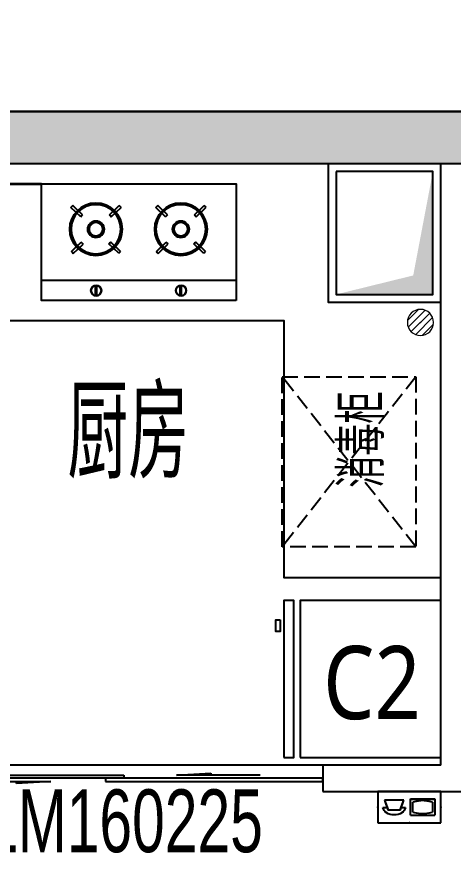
# Model space of a CAD drawing. Header units: millimetres. Extents: x -235126 to 312941, y -228449 to 114042.
# Drawn here: x -104715 to -103046, y -146156 to -142876 of the extents above; entities that cross this region are included whole.
import ezdxf
from ezdxf.enums import TextEntityAlignment as Align
from ezdxf.lldxf.tags import DXFTag

# ---------------------------------------------------------------- set-up
doc = ezdxf.new("R2010")
doc.units = ezdxf.units.MM
doc.header["$LTSCALE"] = 800
doc.linetypes.add('BY-3落地2$0$DASH', pattern=[0.35, 0.25, -0.1])
doc.linetypes.add('DASH', pattern=[0.35, 0.25, -0.1])
for name, color, linetype in [('_WALL', 6, 'Continuous'), ('c景森a-厨厕', 14, 'Continuous'), ('EQUIP-照明', 3, 'Continuous'), ('FF-KITCHEN-厨房', 1, 'Continuous'), ('FUR', 8, 'Continuous'), ('f景森a-房名', 61, 'Continuous'), ('k景森a-看线', 1, 'Continuous'), ('m景森a-门窗', 2, 'Continuous'), ('m景森a-门窗编号', 51, 'Continuous'), ('TEL_TEXT', 7, 'Continuous'), ('TEXT', 7, 'Continuous'), ('t景森a-砼', 6, 'Continuous'), ('WALL', 4, 'Continuous'), ('结构-墙柱', 7, 'Continuous')]:
    doc.layers.add(name, color=color, linetype=linetype)
doc.layers.add('A-FLOR-PIPE', color=140, linetype='Continuous', lineweight=9)
doc.styles.add('_TEL_DIM', font='SIMPLEX', dxfattribs={"width": 0.8, "height": 3.5, "bigfont": 'HZTXT'})
doc.styles.add('景森-黑体', font='')
doc.styles.add('景森尺寸字体', font='景森细字型.SHX', dxfattribs={"width": 0.7, "bigfont": '景森汉字.shx'})
doc.styles.add('景森细字体', font='景森细字型.SHX', dxfattribs={"width": 0.85, "bigfont": '景森汉字.shx'})
doc.styles.add('黑体', font='simhei.ttf', dxfattribs={"width": 0.8})
doc.styles.get('景森-黑体').set_extended_font_data('Microsoft YaHei')
tags = doc.linetypes.add('HIDDEN2', pattern=[0.1875, 0.125, -0.0625]).pattern_tags.tags
tags[6:7] = [DXFTag(74, 4), DXFTag(75, 0), DXFTag(340, '0'), DXFTag(46, 1.0), DXFTag(50, 0.0), DXFTag(44, 0.0), DXFTag(45, 0.0)]
tags[4:5] = [DXFTag(74, 4), DXFTag(75, 0), DXFTag(340, '0'), DXFTag(46, 1.0), DXFTag(50, 0.0), DXFTag(44, 0.0), DXFTag(45, 0.0)]

# ---------------------------------------------------------------- blocks, each defined once
blk = doc.blocks.new('景森门窗编号01')
at = {"layer": 'm景森a-门窗编号', "style": '景森尺寸字体', "width": 0.7}
blk.add_attdef('门窗编号', text='', height=2.4, dxfattribs=at).set_placement((0, 0), align=Align.MIDDLE)
blk = doc.blocks.new('$equip$00001887')
at = {"color": 0, "linetype": 'Continuous'}
for p, q in [((-0.75, 0.5), (0.75, 0.5)), ((-0.75, -0.5), (-0.75, 0.5)), ((0.75, 0.5), (0.75, -0.5)), ((0.027, 0.263), (0.027, -0.256)), ((0.027, 0.263), (0.61, 0.263)), ((0.222, 0.199), (0.273, 0.207)), ((0.273, 0.207), (0.319, 0.21)), ((0.319, 0.21), (0.364, 0.207)), ((0.364, 0.207), (0.415, 0.199)), ((0.61, -0.256), (0.61, 0.263)), ((-0.631, 0.015), (-0.533, 0.015)), ((-0.59, -0.215), (-0.51, 0.09)), ((-0.51, 0.09), (-0.51, 0.09)), ((-0.51, 0.09), (-0.215, 0.09)), ((-0.215, 0.09), (-0.135, -0.215)), ((-0.193, 0.015), (-0.095, 0.015)), ((0.081, 0.166), (0.16, 0.185)), ((0.081, 0.166), (0.081, -0.159)), ((0.16, 0.185), (0.222, 0.199)), ((0.415, 0.199), (0.477, 0.185)), ((0.477, 0.185), (0.556, 0.166)), ((0.556, -0.159), (0.556, 0.166)), ((0.16, -0.179), (0.081, -0.159)), ((0.222, -0.193), (0.16, -0.179)), ((0.273, -0.201), (0.222, -0.193)), ((0.319, -0.204), (0.273, -0.201)), ((0.364, -0.201), (0.319, -0.204)), ((0.415, -0.193), (0.364, -0.201)), ((0.477, -0.179), (0.415, -0.193)), ((0.556, -0.159), (0.477, -0.179)), ((-0.135, -0.215), (-0.59, -0.215)), ((0.027, -0.256), (0.61, -0.256)), ((0.75, -0.5), (-0.75, -0.5))]:
    blk.add_line(p, q, dxfattribs=at)
blk.add_arc((-0.363, -0.017), 0.27, 6.9897, 173.0103, dxfattribs=at)
for p in [(0, 0.5), (-0.75, 0), (0.75, 0), (0, -0.5)]:
    blk.add_point(p)
at = {"layer": 'TEL_TEXT', "style": '_TEL_DIM', "flags": 1}
blk.add_attdef('A', text='', height=0.00002, dxfattribs=at).set_placement((0, 0), align=Align.MIDDLE_CENTER)
blk = doc.blocks.new('$equip_U$00000120(黎汉威)')
at = {"color": 0, "linetype": 'Continuous'}
for p, q in [((-0.472, 0.63), (0.473, 0.63)), ((-0.472, 0), (-0.472, 0.63)), ((0.473, 0.63), (0.473, 0)), ((0.017, 0.48), (0.017, 0.153)), ((0.017, 0.48), (0.384, 0.48)), ((0.051, 0.419), (0.101, 0.432)), ((0.051, 0.419), (0.051, 0.215)), ((0.101, 0.432), (0.14, 0.44)), ((0.14, 0.44), (0.172, 0.446)), ((0.172, 0.446), (0.201, 0.447)), ((0.201, 0.447), (0.229, 0.446)), ((0.229, 0.446), (0.262, 0.44)), ((0.262, 0.44), (0.301, 0.432)), ((0.301, 0.432), (0.35, 0.419)), ((0.35, 0.215), (0.35, 0.419)), ((0.384, 0.153), (0.384, 0.48)), ((-0.397, 0.325), (-0.336, 0.325)), ((-0.372, 0.18), (-0.321, 0.372)), ((-0.321, 0.372), (-0.321, 0.372)), ((-0.321, 0.372), (-0.136, 0.372)), ((-0.136, 0.372), (-0.085, 0.18)), ((-0.121, 0.325), (-0.06, 0.325)), ((-0.085, 0.18), (-0.372, 0.18)), ((0.017, 0.153), (0.384, 0.153)), ((0.101, 0.202), (0.051, 0.215)), ((0.14, 0.194), (0.101, 0.202)), ((0.172, 0.188), (0.14, 0.194)), ((0.201, 0.187), (0.172, 0.188)), ((0.229, 0.188), (0.201, 0.187)), ((0.262, 0.194), (0.229, 0.188)), ((0.301, 0.202), (0.262, 0.194)), ((0.35, 0.215), (0.301, 0.202)), ((0.473, 0), (-0.472, 0))]:
    blk.add_line(p, q, dxfattribs=at)
blk.add_arc((-0.228, 0.304), 0.17, 6.9897, 173.0103, dxfattribs=at)
for p in [(0, 0.63), (-0.472, 0.315), (0.473, 0.315), (0, 0)]:
    blk.add_point(p)
at = {"xscale": 0.6300000000264845, "yscale": 0.6300000000264845, "zscale": 0.6300000000264845}
blk.add_blockref('$equip$00001887', (0, 0.315), dxfattribs=at)
at = {"color": 7, "style": '_TEL_DIM', "flags": 1}
blk.add_attdef('A', text='', height=0.0000377, dxfattribs=at).set_placement((0, 0), align=Align.MIDDLE_CENTER)
at = {"layer": 'TEL_TEXT', "style": '_TEL_DIM', "flags": 1}
blk.add_attdef('A', text='', height=0.0000126, dxfattribs=at).set_placement((0, 0.315), align=Align.MIDDLE_CENTER)
blk = doc.blocks.new('$lvtry$00000171')
at = {"layer": 'A-FLOR-PIPE', "linetype": 'Continuous'}
for p, q in [((-74.2, 10.6), (-10.6, 74.2)), ((-69.8, -27.4), (27.4, 69.8)), ((-53, -53), (53, 53)), ((-27.4, -69.8), (69.8, 27.4)), ((10.6, -74.2), (74.2, -10.6))]:
    blk.add_line(p, q, dxfattribs=at)
blk.add_circle((0, 0), 75, dxfattribs=at)
blk.add_point((0, 0), dxfattribs=at)
blk = doc.blocks.new('rthhrth')
at = {"linetype": 'HIDDEN2'}
for points in [[(5850.9, -23469.2), (5850.9, -22931.7), (5250.9, -22931.7), (5250.9, -23469.2)], [(5850.9, -23531.7), (5850.9, -23493.5), (5250.9, -23493.5), (5250.9, -23531.7)], [(5325.6, -23544.9), (5369.4, -23544.9), (5369.4, -23562.4), (5325.6, -23562.4)]]:
    blk.add_lwpolyline(points, close=True, dxfattribs=at)
blk = doc.blocks.new('theh')
at = {"color": 8}
for p, q in [((46262.8, 5841.6, 0), (46225.5, 5877.5, 0)), ((46269.6, 5849, 0), (46232.4, 5884.7, 0)), ((46372.8, 5849.5, 0), (46410, 5885.3, 0)), ((46379.6, 5842.2, 0), (46417, 5878.1, 0)), ((46587.4, 5841.6, 0), (46550, 5877.5, 0)), ((46594.1, 5849, 0), (46556.9, 5884.7, 0)), ((46697.3, 5849.5, 0), (46734.6, 5885.3, 0)), ((46704.2, 5842.2, 0), (46741.5, 5878.1, 0)), ((46227.4, 5709.7, 0), (46264.6, 5745.5, 0)), ((46415, 5709.2, 0), (46377.8, 5744.9, 0)), ((46551.9, 5709.7, 0), (46589.2, 5745.5, 0)), ((46739.6, 5709.2, 0), (46702.4, 5744.9, 0)), ((46234.3, 5702.5, 0), (46271.6, 5738.4, 0)), ((46408.1, 5701.9, 0), (46370.7, 5737.9, 0)), ((46558.8, 5702.5, 0), (46596.2, 5738.4, 0)), ((46732.7, 5701.9, 0), (46695.3, 5737.9, 0)), ((46853.8, 5599.8, 0), (46109.9, 5599.8, 0)), ((46318.7, 5540.1, 0), (46318.7, 5579.6, 0)), ((46323.7, 5540.2, 0), (46323.7, 5579.5, 0)), ((46643.1, 5540.1, 0), (46643.1, 5579.6, 0)), ((46648.1, 5540.2, 0), (46648.1, 5579.5, 0))]:
    blk.add_line(p, q, dxfattribs=at)
at = {"linetype": 'Continuous', "elevation": 0}
blk.add_lwpolyline([(46109.9, 5521.4), (46853.8, 5521.4), (46853.8, 5967.9), (46109.9, 5967.9)], close=True, dxfattribs=at)
at = {"color": 8}
for centre, radius in [((46321.5, 5794.6, 0), 100), ((46321.5, 5794.6, 0), 95), ((46646, 5794.6, 0), 100), ((46646, 5794.6, 0), 95), ((46321.5, 5794.6, 0), 31.3), ((46321.5, 5794.6, 0), 26.3), ((46646, 5794.6, 0), 31.3), ((46646, 5794.6, 0), 26.3), ((46320.7, 5559.9, 0), 19.8), ((46645.1, 5559.9, 0), 19.8)]:
    blk.add_circle(centre, radius, dxfattribs=at)
for centre, radius, start, end in [((46321.5, 5794.6, 0), 126.7, 134.6756, 139.1996), ((46321.5, 5794.6, 0), 126.7, 41.1639, 45.6876), ((46646, 5794.6, 0), 126.7, 134.6756, 139.1996), ((46646, 5794.6, 0), 126.7, 41.1639, 45.6876), ((46321.5, 5794.6, 0), 75.1, 133.6762, 141.3099), ((46321.5, 5794.6, 0), 75.1, 39.3045, 46.9367), ((46646, 5794.6, 0), 75.1, 133.6762, 141.3099), ((46646, 5794.6, 0), 75.1, 39.3045, 46.9367), ((46321.5, 5794.6, 0), 75.1, 220.8007, 228.4329), ((46321.5, 5794.6, 0), 75.1, 310.9527, 318.5864), ((46646, 5794.6, 0), 75.1, 220.8007, 228.4329), ((46646, 5794.6, 0), 75.1, 310.9527, 318.5864), ((46321.5, 5794.6, 0), 126.7, 222.0499, 226.5736), ((46321.5, 5794.6, 0), 126.7, 313.0629, 317.5869), ((46646, 5794.6, 0), 126.7, 222.0499, 226.5736), ((46646, 5794.6, 0), 126.7, 313.0629, 317.5869)]:
    blk.add_arc(centre, radius, start, end, dxfattribs=at)
blk = doc.blocks.new('A$C48304BF0')
at = {"color": 8}
for p, q in [((152.4, 385.2, 0), (152.4, -358.7, 0)), ((254.6, 264.1, 0), (290.5, 226.7, 0)), ((261.8, 271, 0), (297.6, 233.8, 0)), ((394.9, 235.6, 0), (430.7, 272.9, 0)), ((402.2, 228.7, 0), (438, 266, 0)), ((92.7, 174.5, 0), (132.2, 174.5, 0)), ((92.9, 179.5, 0), (132.1, 179.5, 0)), ((255.2, 90.2, 0), (291, 127.6, 0)), ((262.4, 83.3, 0), (298.2, 120.5, 0)), ((394.2, 118.8, 0), (430.2, 81.4, 0)), ((401.6, 125.5, 0), (437.4, 88.3, 0)), ((254.6, -60.5, 0), (290.5, -97.9, 0)), ((261.8, -53.6, 0), (297.6, -90.8, 0)), ((394.9, -89, 0), (430.7, -51.6, 0)), ((402.2, -95.8, 0), (438, -58.6, 0)), ((92.7, -149.9, 0), (132.2, -149.9, 0)), ((92.9, -144.9, 0), (132.1, -144.9, 0)), ((255.2, -234.3, 0), (291, -197, 0)), ((262.4, -241.2, 0), (298.2, -204, 0)), ((394.2, -205.8, 0), (430.2, -243.2, 0)), ((401.6, -199, 0), (437.4, -236.2, 0))]:
    blk.add_line(p, q, dxfattribs=at)
at = {"linetype": 'Continuous', "elevation": 0}
blk.add_lwpolyline([(74, -358.7), (74, 385.2), (520.6, 385.2), (520.6, -358.7)], close=True, dxfattribs=at)
at = {"color": 8}
for centre, radius in [((347.3, 177.4, 0), 100), ((347.3, 177.4, 0), 95), ((347.3, 177.4, 0), 31.3), ((347.3, 177.4, 0), 26.3), ((112.5, 176.5, 0), 19.8), ((347.3, -147.1, 0), 100), ((347.3, -147.1, 0), 95), ((112.5, -147.9, 0), 19.8), ((347.3, -147.1, 0), 31.3), ((347.3, -147.1, 0), 26.3)]:
    blk.add_circle(centre, radius, dxfattribs=at)
for centre, radius, start, end in [((347.3, 177.4, 0), 126.7, 132.4131, 136.9371), ((347.3, 177.4, 0), 126.7, 44.3124, 48.8361), ((347.3, 177.4, 0), 75.1, 131.4136, 139.0473), ((347.3, 177.4, 0), 75.1, 43.0633, 50.6955), ((347.3, 177.4, 0), 75.1, 221.5671, 229.1993), ((347.3, 177.4, 0), 75.1, 308.6901, 316.3238), ((347.3, 177.4, 0), 126.7, 223.4264, 227.9501), ((347.3, 177.4, 0), 126.7, 310.8004, 315.3244), ((347.3, -147.1, 0), 126.7, 132.4131, 136.9371), ((347.3, -147.1, 0), 126.7, 44.3124, 48.8361), ((347.3, -147.1, 0), 75.1, 131.4136, 139.0473), ((347.3, -147.1, 0), 75.1, 43.0633, 50.6955), ((347.3, -147.1, 0), 75.1, 221.5671, 229.1993), ((347.3, -147.1, 0), 75.1, 308.6901, 316.3238), ((347.3, -147.1, 0), 126.7, 223.4264, 227.9501), ((347.3, -147.1, 0), 126.7, 310.8004, 315.3244)]:
    blk.add_arc(centre, radius, start, end, dxfattribs=at)
at = {"layer": 'FF-KITCHEN-厨房', "xscale": -1, "rotation": 270}
blk.add_blockref('theh', (-5447.4, -46468.6), dxfattribs=at)
blk = doc.blocks.new('tump')
at = {"layer": 'FUR'}
for points in [[(-3150.6, 25809.2), (-3680.6, 25809.2), (-3680.6, 26239.2), (-3150.6, 26239.2)], [(-3180.6, 25839.2), (-3650.6, 25839.2), (-3650.6, 26209.2), (-3180.6, 26209.2)]]:
    blk.add_lwpolyline(points, close=True, dxfattribs=at)
blk.add_solid([(-3180.6, 26209.2), (-3578, 26133.9), (-3650.6, 26209.2), (-3650.6, 25839.2)], dxfattribs=at)
blk = doc.blocks.new('xdg')
at = {"layer": 'c景森a-厨厕', "linetype": 'DASH', "ltscale": 0.3}
for p, q in [((1128330, 540287.7), (1128980, 539777.7)), ((1128980, 540287.7), (1128330, 539777.7))]:
    blk.add_line(p, q, dxfattribs=at)
blk.add_lwpolyline([(1128980, 539777.7), (1128330, 539777.7), (1128330, 540287.7), (1128980, 540287.7)], close=True, dxfattribs=at)
blk = doc.blocks.new('$DorLib2D$00000131')
at = {"color": 0, "linetype": 'Continuous'}
for p, q in [((0.15, 0.125), (0.2319, 0.1973)), ((0.2319, 0.1973), (0.2319, 0.125)), ((-0.5, 0.125), (-0.5, 0)), ((0.0192, 0.125), (-0.5, 0.125)), ((0.0192, 0), (0.0192, 0.125)), ((0.35, 0.125), (0.15, 0.125)), ((-0.5, 0), (0.0192, 0)), ((-0.024, 0), (0.5, 0)), ((-0.024, -0.125), (-0.024, 0)), ((0.5, 0), (0.5, -0.125)), ((-0.35, -0.125), (-0.15, -0.125)), ((-0.2319, -0.1973), (-0.2319, -0.125)), ((-0.15, -0.125), (-0.2319, -0.1973)), ((0.5, -0.125), (-0.024, -0.125))]:
    blk.add_line(p, q, dxfattribs=at)
blk = doc.blocks.new('1T4标准层墙柱布置图')
at = {"layer": 't景森a-砼'}
h = blk.add_hatch(color=8, dxfattribs=at)
h.dxf.hatch_style = 1
h.paths.add_polyline_path([(-126240.1, -13402.6), (-126440.1, -13402.6), (-126440.1, -15602.6), (-125740.1, -15602.6), (-125740.1, -15402.6), (-126240.1, -15402.6)])
h.paths.add_polyline_path([(-130240.1, -12502.6), (-130440.1, -12502.6), (-130440.1, -15602.6), (-129840.1, -15602.6), (-129840.1, -15402.6), (-130240.1, -15402.6)])
h.paths.add_polyline_path([(-147679.8, 2427.2), (-147467.7, 2215.1), (-149589, 93.8), (-149730.4, 235.2), (-148174.8, 1790.8), (-148245.5, 1861.5)])
h.paths.add_polyline_path([(-140608.8, -8886.5), (-138628.9, -6906.6), (-139053.1, -6482.3), (-138911.7, -6340.9), (-138346, -6906.6), (-139142, -7702.6), (-134260.1, -7702.6), (-134260.1, -7902.6), (-139342, -7902.6), (-140467.4, -9027.9)])
h.paths.add_polyline_path([(-141640.1, -10117.9), (-142022.9, -9735), (-142164.4, -9876.4), (-141881.5, -10159.3), (-142871.5, -11149.3), (-142730.1, -11290.7), (-141940.1, -10500.7), (-141640.1, -10500.7)])
h.paths.add_polyline_path([(-135040.1, -26302.6), (-135040.1, -24102.6), (-135240.1, -24102.6), (-135240.1, -25602.6), (-135340.1, -25602.6), (-135340.1, -26302.6)])
h.paths.add_polyline_path([(-148440.1, -26302.6), (-148440.1, -24102.6), (-148240.1, -24102.6), (-148240.1, -25602.6), (-148140.1, -25602.6), (-148140.1, -26302.6)])
h.paths.add_polyline_path([(-141840.1, -14902.6), (-141640.1, -14902.6), (-141640.1, -15702.6), (-146140.1, -15702.6), (-146140.1, -15502.6), (-141840.1, -15502.6)])
h.paths.add_polyline_path([(-145063.5, -47.6), (-144639.2, -471.9), (-144851.4, -684), (-145134.2, -401.2), (-147114.1, -2381.1), (-147255.5, -2239.7)])
h.paths.add_polyline_path([(-138040.1, -17302.6), (-138040.1, -20452.6), (-137840.1, -20452.6), (-137840.1, -17502.6), (-137340.1, -17502.6), (-137340.1, -17302.6)])
h.paths.add_polyline_path([(-133790.1, -17502.6), (-136540.1, -17502.6), (-136540.1, -17302.6), (-133790.1, -17302.6)])
h.paths.add_polyline_path([(-131640.1, -26302.6), (-131640.1, -23052.6), (-131440.1, -23052.6), (-131440.1, -25502.6), (-131340.1, -25502.6), (-131340.1, -26302.6)])
h.paths.add_polyline_path([(-153760.9, -4078.2), (-153973, -3866), (-153407.4, -3300.3), (-153336.6, -3371), (-150508.2, -542.6), (-150366.8, -684)])
h.paths.add_polyline_path([(-149765.8, -8073.3), (-148846.5, -8992.6), (-148705.1, -8851.1), (-149094, -8462.2), (-147750.5, -7118.7), (-147891.9, -6977.3), (-149235.4, -8320.8), (-149624.3, -7931.9)])
h.paths.add_polyline_path([(-133990.1, -19152.6), (-133990.1, -20452.6), (-133790.1, -20452.6), (-133790.1, -19352.6), (-133190.1, -19352.6), (-133190.1, -19152.6)])
h.paths.add_polyline_path([(-142447.2, -2805.4), (-141740.1, -3512.5), (-141881.5, -3653.9), (-142164.4, -3371.1), (-144144.3, -5351), (-144285.7, -5209.5), (-142305.8, -3229.6), (-142588.6, -2946.8)])
h.paths.add_polyline_path([(-149164.7, -4148.9), (-151498.2, -6482.3), (-151038.5, -6941.9), (-150826.4, -6729.8), (-151144.6, -6411.6), (-149023.3, -4290.3)])
h.paths.add_polyline_path([(-132740.1, -7302.6), (-131990.1, -7302.6), (-131990.1, -7502.6), (-132540.1, -7502.6), (-132540.1, -10602.6), (-132740.1, -10602.6)])
h.paths.add_polyline_path([(-132340.1, -13302.6), (-132740.1, -13302.6), (-132740.1, -12502.6), (-132340.1, -12502.6)])
h.paths.add_polyline_path([(-142240.1, -25202.6), (-141240.1, -25202.6), (-141240.1, -25002.6), (-141640.1, -25002.6), (-141640.1, -23052.6), (-141840.1, -23052.6), (-141840.1, -25002.6), (-142240.1, -25002.6)])
h.paths.add_polyline_path([(-137840.1, -25202.6), (-137840.1, -23052.6), (-138040.1, -23052.6), (-138040.1, -25002.6), (-138540.1, -25002.6), (-138540.1, -25202.6)])
h.paths.add_polyline_path([(-145640.1, -25202.6), (-145640.1, -23052.6), (-145440.1, -23052.6), (-145440.1, -25002.6), (-144940.1, -25002.6), (-144940.1, -25202.6)])
h.paths.add_polyline_path([(-151840.1, -26302.6), (-151840.1, -23052.6), (-152040.1, -23052.6), (-152040.1, -25502.6), (-152140.1, -25502.6), (-152140.1, -26302.6)])
h.paths.add_polyline_path([(-146265.6, -11573.5), (-143225, -8532.9), (-143366.4, -8391.5), (-146265.6, -11290.7), (-146795.9, -10760.3), (-146937.3, -10901.7)])
h.paths.add_polyline_path([(-127240.1, -7302.6), (-127240.1, -10602.6), (-127440.1, -10602.6), (-127440.1, -7502.6), (-127940.1, -7502.6), (-127940.1, -7302.6)])
h.paths.add_polyline_path([(-149440.1, -21552.6), (-152040.1, -21552.6), (-152040.1, -22102.6), (-151840.1, -22102.6), (-151840.1, -21752.6), (-149440.1, -21752.6)])
h.paths.add_polyline_path([(-134260.1, -10602.6), (-138820.1, -10602.6), (-138820.1, -10402.6), (-134260.1, -10402.6)])
h.paths.add_polyline_path([(-149690.1, -17502.6), (-146940.1, -17502.6), (-146940.1, -17302.6), (-149690.1, -17302.6)])
h.paths.add_polyline_path([(-149490.1, -19152.6), (-149490.1, -20452.6), (-149690.1, -20452.6), (-149690.1, -19352.6), (-150290.1, -19352.6), (-150290.1, -19152.6)])
h.paths.add_polyline_path([(-131440.1, -22102.6), (-131440.1, -21552.6), (-134040.1, -21552.6), (-134040.1, -21752.6), (-131640.1, -21752.6), (-131640.1, -22102.6)])
h.paths.add_polyline_path([(-123940.1, -15402.6), (-123940.1, -15602.6), (-123440.1, -15602.6), (-123440.1, -13902.6), (-123640.1, -13902.6), (-123640.1, -15402.6)])
h.paths.add_polyline_path([(-145440.1, -17302.6), (-145440.1, -20452.6), (-145640.1, -20452.6), (-145640.1, -17502.6), (-146140.1, -17502.6), (-146140.1, -17302.6)])
h.paths.add_polyline_path([(-139440.1, -15702.6), (-134640.1, -15702.6), (-134640.1, -13102.6), (-135340.1, -13102.6), (-135340.1, -13302.6), (-134840.1, -13302.6), (-134840.1, -15502.6), (-139240.1, -15502.6), (-139240.1, -13302.6), (-138740.1, -13302.6), (-138740.1, -13102.6), (-139440.1, -13102.6)])
h.paths.add_polyline_path([(-119840.1, -8402.6), (-120440.1, -8402.6), (-120440.1, -8602.6), (-120040.1, -8602.6), (-120040.1, -10602.6), (-119840.1, -10602.6)])
h.paths.add_polyline_path([(-122140.1, -7302.6), (-122440.1, -7302.6), (-122440.1, -10602.6), (-122240.1, -10602.6), (-122240.1, -8102.6), (-122140.1, -8102.6)])
h.paths.add_polyline_path([(-119840.1, -11702.6), (-120040.1, -11702.6), (-120040.1, -15002.6), (-119840.1, -15002.6)])
at = {"layer": '_WALL', "linetype": 'ByBlock'}
blk.add_lwpolyline([(-141840.1, -14902.6), (-141640.1, -14902.6), (-141640.1, -15702.6), (-146140.1, -15702.6), (-146140.1, -15502.6), (-141840.1, -15502.6), (-141840.1, -14902.6)], dxfattribs=at)

msp = doc.modelspace()

# ---------------------------------------------------------------- linework, layer by layer
at = {"layer": 'FF-KITCHEN-厨房'}
msp.add_lwpolyline([(-105696.5, -144036.6), (-103696.5, -144036.6), (-103696.5, -145018.7), (-103096.5, -145018.7)], dxfattribs=at)
at = {"layer": 'k景森a-看线', "linetype": 'BY-3落地2$0$DASH', "const_width": 10}
msp.add_lwpolyline([(-107064.5, -143513.7), (-104622, -143513.7)], dxfattribs=at)
at = {"layer": 'm景森a-门窗'}
msp.add_line((-103546.5, -145736.6), (-105146.5, -145736.6), dxfattribs=at)
at = {"layer": 'WALL'}
for p, q in [((-102996.5, -143236.6), (-105796.5, -143236.6)), ((-103096.5, -143436.6), (-105696.5, -143436.6)), ((-103096.5, -145136.6), (-103096.5, -143436.6)), ((-103096.5, -145736.6), (-103096.5, -145136.6)), ((-103096.5, -145736.6), (-103546.5, -145736.6)), ((-103546.5, -145736.6), (-103546.5, -145836.6)), ((-103546.5, -145836.6), (-102896.5, -145836.6))]:
    msp.add_line(p, q, dxfattribs=at)

# ---------------------------------------------------------------- block references
at = {"xscale": -1, "rotation": 270}
msp.add_blockref('tump', (-129335.6, -140285.9), dxfattribs=at)
at = {"extrusion": (0, 0, -1), "xscale": -1, "zscale": -1, "rotation": 270}
msp.add_blockref('A$C48304BF0', (104236.8, -144034.3), dxfattribs=at)
at = {"layer": '_WALL'}
msp.add_blockref('1T4标准层墙柱布置图', (40243.6, -127734), dxfattribs=at)
at = {"layer": 'c景森a-厨厕', "xscale": -0.666699999943376, "yscale": 0.666699999943376, "zscale": 0.6666999999433761, "rotation": 270}
msp.add_blockref('$lvtry$00000171', (-103174, -144043.5), dxfattribs=at)
at = {"layer": 'EQUIP-照明', "xscale": -253.96824, "yscale": 190.47624, "zscale": 309.6576, "rotation": 179.9999999999921}
msp.add_blockref('$equip_U$00000120(黎汉威)', (-103216.5, -145836.6), dxfattribs=at)
at = {"layer": 'FF-KITCHEN-厨房', "extrusion": (0, 0, -1), "xscale": -1, "zscale": -1, "rotation": 90}
msp.add_blockref('rthhrth', (80164.7, -139855.7), dxfattribs=at)
at = {"layer": 'm景森a-门窗', "xscale": 1600, "yscale": 100, "zscale": 100, "rotation": 179.999999999994}
msp.add_blockref('$DorLib2D$00000131', (-104346.5, -145786.6), dxfattribs=at)
at = {"layer": 'm景森a-门窗编号', "ltscale": 2}
ref = msp.add_blockref('景森门窗编号01', (-104375.7, -145949.1), dxfattribs=dict(at, xscale=-100, yscale=100, zscale=100))
ref.add_attrib('门窗编号', 'TLM160225', dxfattribs={"height": 240, "style": '景森尺寸字体', "width": 0.7}).set_placement((-104375.7, -145949.1), align=Align.MIDDLE)
at = {"layer": '结构-墙柱', "rotation": 270}
msp.add_blockref('xdg', (-643479.8, 984078.5), dxfattribs=at)

# ---------------------------------------------------------------- texts
at = {"layer": 'f景森a-房名'}
for s, height, style, width, p in [('厨房', 350, '景森细字体', 0.7, (-104523.4, -144640.9)), ('C2', 280, '景森-黑体', 0.85, (-103546, -145560.5))]:
    msp.add_text(s, height=height, dxfattribs=dict(at, style=style, width=width)).set_placement(p)
at = {"layer": 'TEXT', "style": '黑体', "width": 0.6}
msp.add_text('消毒柜', height=150.21, rotation=90, dxfattribs=at).set_placement((-103329.4, -144675.7))

doc.saveas('drawing.dxf')
